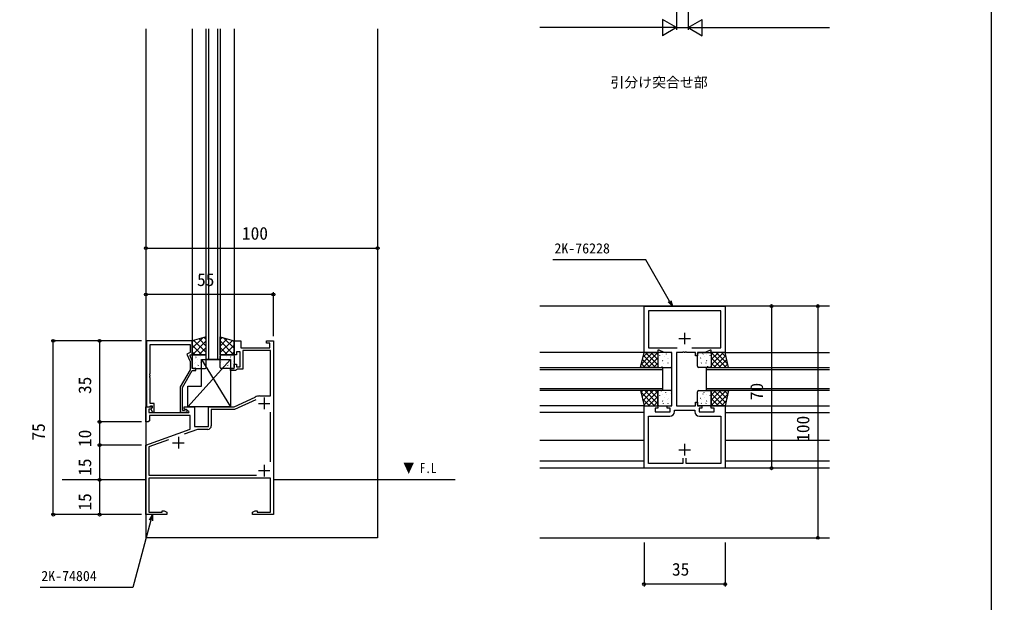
# Model space of a CAD drawing. Units: millimetres, scale not verified. Extents: x -437 to 438, y -681 to 679.
# Drawn here: x 18.7 to 438.3, y -223.1 to 28.5 of the extents above; entities that cross this region are included whole.
import ezdxf
from ezdxf.enums import TextEntityAlignment as Align

# ---------------------------------------------------------------- set-up
doc = ezdxf.new("R2010")
doc.units = ezdxf.units.MM
doc.header["$LTSCALE"] = 4
for name, color, linetype in [('0-1_USER1', 3, 'Continuous'), ('0-2_YKK_11', 7, 'Continuous'), ('0-3_YKK_12', 2, 'Continuous'), ('0-4_YKK_13', 4, 'Continuous'), ('0-6_YKK_D', 6, 'Continuous'), ('0-7_YKK_ZWAK', 7, 'Continuous')]:
    doc.layers.add(name, color=color, linetype=linetype)
doc.styles.add('ＭＳ ゴシック', font='')
doc.styles.get('ＭＳ ゴシック').set_extended_font_data('MS Gothic')

msp = doc.modelspace()

# ---------------------------------------------------------------- linework, layer by layer
at = {"layer": '0-2_YKK_11'}
for p, q in [((305.8, -106.685), (305.8, -111.685)), ((303.3, -109.185), (308.3, -109.185)), ((121.8, -137.185), (126.8, -137.185)), ((124.3, -134.685), (124.3, -139.685)), ((127, -162.454), (127, -140.916)), ((84.8, -154.185), (89.8, -154.185)), ((87.3, -151.685), (87.3, -156.685)), ((305.8, -154.685), (305.8, -159.685)), ((303.3, -157.185), (308.3, -157.185)), ((121.8, -166.185), (126.8, -166.185)), ((124.3, -163.685), (124.3, -168.685))]:
    msp.add_line(p, q, dxfattribs=at)
for points in [[(323.3, -165.085), (288.3, -165.085), (288.3, -138.185), (294.3, -138.185), (294.3, -139.185), (293.1, -139.185), (293.1, -140.785), (299.5, -140.785), (299.5, -139.185), (298.3, -139.185), (298.3, -138.185), (300.3, -138.185), (300.3, -115.185), (296.944, -115.185), (294.8, -114.185), (294.3, -114.185), (294.3, -115.185), (288.3, -115.185), (288.3, -95.285), (323.3, -95.285), (323.3, -115.185), (317.3, -115.185), (317.3, -114.185), (316.8, -114.185), (314.655, -115.185), (311.3, -115.185), (311.3, -116.685), (310.5, -116.685), (310.5, -115.185), (306.758, -115.185), (306.575, -115.065), (306.025, -115.065), (305.841, -115.185), (305.758, -115.185), (305.575, -115.065), (305.025, -115.065), (304.841, -115.185), (302.3, -115.185), (302.3, -138.185), (310.5, -138.185)], [(308.966, -113.255), (314.227, -113.255), (314.377, -113.185), (318.8, -113.185), (318.95, -113.255), (321.37, -113.255), (321.37, -97.215), (290.23, -97.215), (290.23, -113.255), (292.65, -113.255), (292.8, -113.185), (297.222, -113.185), (297.372, -113.255), (302.634, -113.255)], [(128.3, -110.185), (128.3, -185.185), (119.3, -185.185), (119.3, -184.185), (120.391, -183.555), (121.3, -183.555), (121.3, -184.185), (127, -184.185), (127, -169.385), (74.6, -169.385), (74.6, -184.185), (80.3, -184.185), (80.3, -183.555), (81.209, -183.555), (82.3, -184.185), (82.3, -185.185), (73.3, -185.185), (73.3, -155.185), (92.3, -148.269), (92.3, -142.385), (74.8, -142.385), (74.8, -144.685), (74.3, -145.185), (73.3, -145.185), (73.3, -138.685), (75.776, -138.685), (75.936, -139.073), (75.324, -139.685), (74.5, -139.685), (74.5, -141.185), (91.844, -141.185), (91.965, -140.735), (89.8, -139.485), (89.8, -138.685), (94.3, -138.685), (94.3, -147.185), (100.3, -147.185), (100.3, -138.685), (111.3, -138.685), (120.375, -134.453)], [(73.5, -110.185), (73.5, -138.685), (74.83, -138.685), (75.13, -138.385), (75.33, -138.185), (75.9, -138.185), (75.9, -139.111), (75.326, -139.685), (76.077, -140.985), (76.9, -140.985), (76.9, -137.185), (75.13, -137.185), (75.13, -126.143), (75.01, -125.96), (75.01, -125.41), (75.13, -125.227), (75.13, -125.143), (75.01, -124.96), (75.01, -124.41), (75.13, -124.227), (75.13, -111.815), (92.3, -111.815), (92.3, -115.185), (90.88, -116.005), (92.3, -119.051), (92.3, -122.717), (88.1, -129.992), (88.1, -140.985), (90.5, -140.985)], [(90.001, -140.052), (89.752, -140.185), (89.1, -140.185), (89.1, -130.26), (93.3, -122.985), (94.8, -122.985), (94.8, -122.185), (93.3, -122.185), (93.3, -118.829), (92.3, -116.685), (92.3, -116.185), (93.3, -116.185), (93.3, -110.185), (73.5, -110.185)], [(122.488, -133.985), (127, -133.985), (127, -114.385), (115.1, -114.385), (115.1, -122.385), (112.6, -122.385), (112.3, -122.685), (112, -122.985), (109.8, -122.985), (109.8, -122.185), (111.3, -122.185), (111.3, -120.185), (112.3, -120.185), (112.3, -121.385), (113.9, -121.385), (113.9, -114.985), (112.3, -114.985), (112.3, -116.185), (111.3, -116.185), (111.3, -110.185), (114.3, -110.185), (114.3, -113.185), (126.8, -113.185), (126.8, -111.185), (125.3, -111.185), (125.3, -110.185), (128.3, -110.185)], [(120.656, -135.646), (111.566, -139.885), (101.5, -139.885), (101.5, -146.885)], [(310.5, -138.185), (310.5, -136.685), (311.3, -136.685), (311.3, -138.185), (313.3, -138.185), (313.3, -139.185), (312.1, -139.185), (312.1, -140.785), (318.5, -140.785), (318.5, -139.185), (317.3, -139.185), (317.3, -138.185), (323.3, -138.185), (323.3, -165.085)], [(301.43, -140.715), (301.43, -140.115), (310.17, -140.115), (310.17, -140.715)], [(305.1, -160.885), (305.1, -163.155), (290.23, -163.155), (290.23, -142.715), (299.43, -142.715)], [(312.17, -142.715), (321.37, -142.715), (321.37, -163.155), (306.5, -163.155), (306.5, -160.885)], [(100, -148.385), (95.491, -148.385), (89.727, -150.483)], [(83.061, -152.909), (74.6, -155.989), (74.6, -168.185), (121.027, -168.185)]]:
    msp.add_lwpolyline(points, dxfattribs=at)
for centre, radius, start, end in [((122.488, -138.985), 5, 90.00001, 114.99999), ((90.5, -140.385), 0.6, 270.00003, 146.25104), ((299.43, -140.715), 2, 270.00001, 359.99999), ((312.17, -140.715), 2, 180.00001, 269.99999), ((100, -146.885), 1.5, 270.00001, 359.99999)]:
    msp.add_arc(centre, radius, start, end, dxfattribs=at)
at = {"layer": '0-3_YKK_12'}
for p, q in [((93.3, 24.484), (93.3, -110.185)), ((99.3, -118.185), (99.3, 24.484)), ((100.3, 24.484), (100.3, -118.185)), ((104.3, -118.185), (104.3, 24.484)), ((111.3, 24.484), (111.3, -110.185)), ((368.3, -95.185), (243.3, -95.185)), ((288.6, -115.185), (243.3, -115.185)), ((323.3, -115.185), (368.3, -115.185)), ((243.3, -121.685), (296.3, -121.685)), ((296.3, -121.685), (296.3, -131.685)), ((315.3, -121.685), (368.3, -121.685)), ((315.3, -131.685), (315.3, -121.685)), ((296.3, -122.685), (243.3, -122.685)), ((368.3, -122.685), (315.3, -122.685)), ((243.3, -130.685), (296.3, -130.685)), ((296.3, -131.685), (243.3, -131.685)), ((315.3, -130.685), (368.3, -130.685)), ((368.3, -131.685), (315.3, -131.685)), ((288.6, -138.185), (243.3, -138.185)), ((323.3, -138.185), (368.3, -138.185)), ((288.3, -141.185), (243.3, -141.185)), ((323.3, -141.185), (368.3, -141.185)), ((288.3, -153.204), (243.3, -153.204)), ((368.3, -153.204), (323.3, -153.204)), ((288.3, -162.185), (243.3, -162.185)), ((368.3, -162.185), (323.3, -162.185)), ((368.3, -165.185), (243.3, -165.185)), ((73.3, -170.185), (37.185, -170.185)), ((206.722, -170.185), (128.3, -170.185)), ((173.283, -195.185), (73.3, -195.185)), ((243.3, -195.185), (368.3, -195.185))]:
    msp.add_line(p, q, dxfattribs=at)
for points in [[(73.3, 24.484), (73.3, -170.185), (73.3, -195.185)], [(105.3, 24.484), (105.3, -118.185), (99.3, -118.185)], [(173.3, 24.484), (173.3, -170.185), (173.3, -195.185)]]:
    msp.add_lwpolyline(points, dxfattribs=at)
at = {"layer": '0-4_YKK_13'}
for p, q in [((93.3, -113.378), (97.791, -108.887)), ((98.405, -108.71), (99.3, -109.605)), ((106.195, -108.71), (105.3, -109.605)), ((111.3, -113.378), (106.809, -108.887)), ((93.3, -110.55), (93.813, -110.037)), ((93.3, -112.09), (97.394, -116.185)), ((93.322, -116.185), (99.3, -110.207)), ((94.016, -109.978), (99.3, -115.262)), ((96.15, -116.185), (99.3, -113.035)), ((96.21, -109.344), (99.3, -112.434)), ((108.39, -109.344), (105.3, -112.434)), ((110.584, -109.978), (105.3, -115.262)), ((111.278, -116.185), (105.3, -110.207)), ((108.45, -116.185), (105.3, -113.035)), ((111.3, -112.09), (107.206, -116.185)), ((111.3, -110.55), (110.787, -110.037)), ((93.3, -114.919), (94.566, -116.185)), ((93.3, -116.685), (93.3, -121.685)), ((98.8, -116.185), (93.8, -116.185)), ((94.466, -117.158), (94.466, -117.121)), ((94.879, -117.23), (94.92, -117.167)), ((96.709, -117.158), (96.709, -117.121)), ((97.547, -116.325), (97.55, -116.318)), ((98.256, -116.566), (98.298, -116.504)), ((98.951, -117.158), (98.951, -117.121)), ((98.979, -116.185), (99.3, -115.864)), ((99.3, -121.685), (99.3, -116.685)), ((105.621, -116.185), (105.3, -115.864)), ((105.3, -121.685), (105.3, -116.685)), ((105.649, -117.158), (105.649, -117.121)), ((105.8, -116.185), (110.8, -116.185)), ((106.344, -116.566), (106.302, -116.504)), ((107.053, -116.325), (107.05, -116.318)), ((107.891, -117.158), (107.891, -117.121)), ((109.721, -117.23), (109.68, -117.167)), ((111.3, -114.919), (110.034, -116.185)), ((110.134, -117.158), (110.134, -117.121)), ((111.3, -116.685), (111.3, -121.685)), ((287.144, -120.194), (292.153, -115.185)), ((287.817, -117.275), (289.908, -115.185)), ((287.898, -121.685), (294.3, -115.283)), ((288.004, -116.468), (293.22, -121.685)), ((288.965, -115.185), (294.3, -120.519)), ((291.21, -115.185), (294.3, -118.274)), ((293.456, -115.185), (294.3, -116.029)), ((294.3, -115.685), (294.3, -121.185)), ((299.8, -115.185), (294.8, -115.185)), ((294.92, -116.42), (294.944, -116.463)), ((296.377, -115.993), (296.385, -116)), ((297.112, -117.063), (297.136, -117.107)), ((297.791, -115.821), (297.88, -115.868)), ((299.736, -115.629), (299.76, -115.673)), ((300.3, -121.185), (300.3, -115.685)), ((311.3, -121.185), (311.3, -115.685)), ((311.8, -115.185), (316.8, -115.185)), ((311.864, -115.629), (311.84, -115.673)), ((313.808, -115.821), (313.72, -115.868)), ((314.487, -117.063), (314.464, -117.107)), ((315.222, -115.993), (315.215, -116)), ((316.679, -116.42), (316.655, -116.463)), ((322.634, -115.185), (317.3, -120.519)), ((320.389, -115.185), (317.3, -118.274)), ((318.144, -115.185), (317.3, -116.029)), ((323.702, -121.685), (317.3, -115.283)), ((317.3, -115.685), (317.3, -121.185)), ((323.596, -116.468), (318.379, -121.685)), ((324.456, -120.194), (319.447, -115.185)), ((323.782, -117.275), (321.692, -115.185)), ((109.8, -118.186), (91.3, -138.685)), ((93.435, -118.227), (93.435, -118.19)), ((93.435, -120.507), (93.435, -120.47)), ((93.544, -119.247), (93.585, -119.184)), ((94.106, -120.026), (94.108, -120.019)), ((94.466, -119.438), (94.466, -119.401)), ((94.466, -121.718), (94.466, -121.681)), ((94.847, -117.933), (94.849, -117.926)), ((95.677, -118.227), (95.677, -118.19)), ((95.677, -120.507), (95.677, -120.47)), ((95.977, -120.758), (95.98, -120.75)), ((96.709, -119.438), (96.709, -119.401)), ((96.709, -121.718), (96.709, -121.681)), ((96.806, -118.417), (96.809, -118.41)), ((96.921, -118.583), (96.963, -118.521)), ((97.3, -118.186), (109.8, -138.685)), ((97.92, -118.227), (97.92, -118.19)), ((97.92, -120.507), (97.92, -120.47)), ((97.949, -121.207), (97.952, -121.2)), ((98.678, -119.149), (98.68, -119.142)), ((98.951, -119.438), (98.951, -119.401)), ((98.951, -121.718), (98.951, -121.681)), ((105.649, -119.438), (105.649, -119.401)), ((105.649, -121.718), (105.649, -121.681)), ((105.922, -119.149), (105.92, -119.142)), ((106.651, -121.207), (106.648, -121.2)), ((106.68, -118.227), (106.68, -118.19)), ((106.68, -120.507), (106.68, -120.47)), ((107.679, -118.583), (107.637, -118.521)), ((107.794, -118.417), (107.791, -118.41)), ((107.891, -119.438), (107.891, -119.401)), ((107.891, -121.718), (107.891, -121.681)), ((108.623, -120.758), (108.62, -120.75)), ((108.923, -118.227), (108.923, -118.19)), ((108.923, -120.507), (108.923, -120.47)), ((109.753, -117.933), (109.751, -117.926)), ((110.134, -119.438), (110.134, -119.401)), ((110.134, -121.718), (110.134, -121.681)), ((110.494, -120.026), (110.492, -120.019)), ((111.056, -119.247), (111.015, -119.184)), ((111.165, -118.227), (111.165, -118.19)), ((111.165, -120.507), (111.165, -120.47)), ((287.162, -120.117), (288.73, -121.685)), ((287.583, -118.292), (290.975, -121.685)), ((290.143, -121.685), (294.3, -117.528)), ((292.388, -121.685), (294.3, -119.773)), ((294.395, -117.812), (294.402, -117.819)), ((294.488, -118.496), (294.512, -118.54)), ((294.8, -121.685), (299.8, -121.685)), ((295.945, -121.164), (295.969, -121.208)), ((296.267, -118.711), (296.355, -118.757)), ((296.378, -119.087), (296.402, -119.131)), ((296.562, -119.754), (296.57, -119.76)), ((298.569, -119.73), (298.593, -119.774)), ((298.582, -117.968), (298.589, -117.974)), ((299.002, -117.654), (299.026, -117.698)), ((316.8, -121.685), (311.8, -121.685)), ((312.598, -117.654), (312.574, -117.698)), ((313.03, -119.73), (313.006, -119.774)), ((313.017, -117.968), (313.01, -117.974)), ((315.037, -119.754), (315.03, -119.76)), ((315.222, -119.087), (315.198, -119.131)), ((315.333, -118.711), (315.244, -118.757)), ((315.654, -121.164), (315.63, -121.208)), ((317.111, -118.496), (317.087, -118.54)), ((317.205, -117.812), (317.198, -117.819)), ((321.457, -121.685), (317.3, -117.528)), ((319.211, -121.685), (317.3, -119.773)), ((324.017, -118.292), (320.624, -121.685)), ((324.438, -120.117), (322.869, -121.685)), ((93.8, -122.185), (98.8, -122.185)), ((97.476, -122.185), (97.517, -122.123)), ((110.8, -122.185), (105.8, -122.185)), ((107.124, -122.185), (107.083, -122.123)), ((286.931, -132.254), (292.862, -138.185)), ((286.988, -132.5), (287.803, -131.685)), ((287.409, -134.324), (290.048, -131.685)), ((287.83, -136.149), (292.293, -131.685)), ((288.251, -137.973), (294.3, -131.924)), ((288.607, -131.685), (294.3, -137.378)), ((290.283, -138.185), (294.3, -134.169)), ((290.852, -131.685), (294.3, -135.133)), ((293.097, -131.685), (294.3, -132.888)), ((294.3, -132.185), (294.3, -137.685)), ((299.8, -131.685), (294.8, -131.685)), ((294.92, -133.82), (294.944, -133.863)), ((295.655, -131.795), (295.679, -131.839)), ((296.377, -133.393), (296.385, -133.4)), ((297.544, -132.386), (297.568, -132.43)), ((297.791, -133.221), (297.88, -133.268)), ((299.736, -133.029), (299.76, -133.073)), ((300.3, -137.685), (300.3, -132.185)), ((311.3, -137.685), (311.3, -132.185)), ((311.8, -131.685), (316.8, -131.685)), ((311.864, -133.029), (311.84, -133.073)), ((313.808, -133.221), (313.72, -133.268)), ((314.055, -132.386), (314.031, -132.43)), ((315.222, -133.393), (315.215, -133.4)), ((315.945, -131.795), (315.921, -131.839)), ((316.679, -133.82), (316.655, -133.863)), ((323.702, -131.685), (317.3, -138.087)), ((321.457, -131.685), (317.3, -135.842)), ((319.211, -131.685), (317.3, -133.597)), ((317.3, -132.185), (317.3, -137.685)), ((322.634, -138.185), (317.3, -132.851)), ((323.596, -136.902), (318.379, -131.685)), ((324.456, -133.176), (319.447, -138.185)), ((324.017, -135.078), (320.624, -131.685)), ((324.438, -133.253), (322.869, -131.685)), ((287.605, -135.173), (290.617, -138.185)), ((288.278, -138.091), (288.372, -138.185)), ((292.529, -138.185), (294.3, -136.414)), ((294.395, -135.212), (294.402, -135.219)), ((294.488, -135.896), (294.512, -135.94)), ((294.8, -138.185), (299.8, -138.185)), ((296.267, -136.111), (296.355, -136.157)), ((296.378, -136.487), (296.402, -136.531)), ((296.562, -137.154), (296.57, -137.16)), ((297.112, -134.463), (297.136, -134.507)), ((298.569, -137.13), (298.593, -137.174)), ((298.582, -135.368), (298.589, -135.374)), ((299.002, -135.054), (299.026, -135.098)), ((316.8, -138.185), (311.8, -138.185)), ((312.598, -135.054), (312.574, -135.098)), ((313.03, -137.13), (313.006, -137.174)), ((313.017, -135.368), (313.01, -135.374)), ((314.487, -134.463), (314.464, -134.507)), ((315.037, -137.154), (315.03, -137.16)), ((315.222, -136.487), (315.198, -136.531)), ((315.333, -136.111), (315.244, -136.157)), ((317.111, -135.896), (317.087, -135.94)), ((317.205, -135.212), (317.198, -135.219)), ((320.389, -138.185), (317.3, -135.096)), ((318.144, -138.185), (317.3, -137.341)), ((323.782, -136.095), (321.692, -138.185))]:
    msp.add_line(p, q, dxfattribs=at)
for points in [[(93.3, -110.185), (93.3, -116.185), (99.3, -116.185), (99.3, -108.451)], [(111.3, -110.185), (111.3, -116.185), (105.3, -116.185), (105.3, -108.451)], [(286.8, -121.685), (288.3, -115.185), (294.3, -115.185), (294.3, -121.685)], [(324.8, -121.685), (323.3, -115.185), (317.3, -115.185), (317.3, -121.685)], [(97.3, -118.186), (109.8, -118.186), (109.8, -138.685), (91.3, -138.685), (91.3, -129.685), (97.3, -129.685)], [(286.8, -131.685), (288.3, -138.185), (294.3, -138.185), (294.3, -131.685)], [(324.8, -131.685), (323.3, -138.185), (317.3, -138.185), (317.3, -131.685)]]:
    msp.add_lwpolyline(points, close=True, dxfattribs=at)
for centre, start, end in [((93.8, -116.685), 90, 180), ((98.8, -116.685), 0, 90), ((105.8, -116.685), 90, 180), ((110.8, -116.685), 0, 90), ((294.8, -115.685), 90, 180), ((299.8, -115.685), 0, 90), ((311.8, -115.685), 90, 180), ((316.8, -115.685), 0, 90), ((93.8, -121.685), 180, 270), ((98.8, -121.685), 270, 0), ((105.8, -121.685), 180, 270), ((110.8, -121.685), 270, 0), ((294.8, -121.185), 180, 270), ((299.8, -121.185), 270, 0), ((311.8, -121.185), 180, 270), ((316.8, -121.185), 270, 0), ((294.8, -132.185), 90, 180), ((299.8, -132.185), 0, 90), ((311.8, -132.185), 90, 180), ((316.8, -132.185), 0, 90), ((294.8, -137.685), 180, 270), ((299.8, -137.685), 270, 0), ((311.8, -137.685), 180, 270), ((316.8, -137.685), 270, 0)]:
    msp.add_arc(centre, 0.5, start, end, dxfattribs=at)
at = {"layer": '0-6_YKK_D'}
for p, q in [((302.3, 82.998), (302.3, 23.998)), ((302.301, 82.998), (302.301, 23.998)), ((307.3, 82.998), (307.3, 23.998)), ((307.3, 82.998), (307.3, 23.998)), ((302.3, 24.998), (296.238, 28.498)), ((296.238, 28.498), (296.238, 21.498)), ((307.3, 24.998), (313.362, 28.498)), ((313.362, 21.498), (313.362, 28.498)), ((295.3, 24.998), (243.3, 24.998)), ((302.3, 24.998), (290.176, 24.998)), ((302.3, 24.998), (296.238, 21.498)), ((302.301, 24.998), (307.3, 24.998)), ((307.3, 24.998), (313.362, 21.498)), ((307.3, 24.998), (319.424, 24.998)), ((314.3, 24.998), (368.3, 24.998)), ((73.301, -70.185), (173.3, -70.185)), ((128.301, -90.185), (73.301, -90.185)), ((128.301, -108.185), (128.301, -89.185)), ((343.3, -95.185), (343.3, -165.185)), ((363.3, -95.185), (363.3, -195.185)), ((71.3, -110.185), (32.3, -110.185)), ((33.3, -185.185), (33.3, -110.185)), ((71.3, -110.185), (52.3, -110.185)), ((53.3, -110.185), (53.3, -145.185)), ((71.3, -145.185), (52.3, -145.185)), ((71.3, -145.185), (52.3, -145.185)), ((53.3, -145.185), (53.3, -155.185)), ((71.3, -155.185), (52.3, -155.185)), ((71.3, -155.185), (52.3, -155.185)), ((53.3, -155.185), (53.3, -170.185)), ((53.3, -170.185), (53.3, -185.185)), ((71.3, -185.185), (32.3, -185.185)), ((71.3, -185.185), (52.3, -185.185)), ((288.3, -197.194), (288.3, -216.185)), ((323.3, -197.194), (323.3, -216.185)), ((323.3, -215.185), (288.3, -215.185))]:
    msp.add_line(p, q, dxfattribs=at)
for points in [[(300.572, -95.285), (299.297, -93.077), (289.025, -75.285), (248.947, -75.285)], [(299.889, -92.735), (300.572, -95.285), (298.706, -93.418)], [(76.094, -185.185), (75.434, -187.648), (67.654, -216.685), (27.575, -216.685)], [(74.774, -187.471), (76.094, -185.185), (76.094, -187.825)]]:
    msp.add_lwpolyline(points, dxfattribs=at)
for centre in [(73.301, -70.185), (173.3, -70.185), (73.301, -90.185), (128.301, -90.185), (343.3, -95.185), (363.3, -95.185), (33.3, -110.185), (53.3, -110.185), (53.3, -145.185), (53.3, -145.185), (53.3, -155.185), (53.3, -155.185), (343.3, -165.185), (53.3, -170.185), (53.3, -170.185), (33.3, -185.185), (53.3, -185.185), (363.3, -195.185), (288.3, -215.185), (323.3, -215.185)]:
    msp.add_circle(centre, 0.637, dxfattribs=at)
at = {"layer": '0-7_YKK_ZWAK'}
msp.add_lwpolyline([(-436.7, -681), (438.3, -681), (438.3, 644)], dxfattribs=at)

# ---------------------------------------------------------------- texts
at = {"layer": '0-1_USER1', "style": 'ＭＳ ゴシック'}
msp.add_text('引分け突合せ部', height=4.399, dxfattribs=at).set_placement((273.772, -2.136), align=Align.BOTTOM_LEFT)
at = {"layer": '0-1_USER1', "style": 'ＭＳ ゴシック', "width": 0.8}
msp.add_text('▼ F.L', height=4.399, dxfattribs=at).set_placement((184.3, -168.557), align=Align.BOTTOM_LEFT)
at = {"layer": '0-6_YKK_D', "style": 'ＭＳ ゴシック'}
for s, height, p in [('100', 5.499, (114.735, -68.185)), ('2K-76228', 4.399, (249.623, -73.785)), ('55', 5.499, (95.347, -88.185)), ('2K-74804', 4.399, (28.115, -215.185)), ('35', 5.499, (300.345, -213.185))]:
    msp.add_text(s, height=height, dxfattribs=at).set_placement(p, align=Align.BOTTOM_LEFT)
for s, p in [('35', (51.3, -133.139)), ('70', (341.3, -135.81)), ('75', (31.3, -153.225)), ('100', (361.3, -153.75)), ('10', (51.3, -156.023)), ('15', (51.3, -168.438)), ('15', (51.3, -183.438))]:
    msp.add_text(s, height=5.499, rotation=90, dxfattribs=at).set_placement(p, align=Align.BOTTOM_LEFT)

doc.saveas('drawing.dxf')
